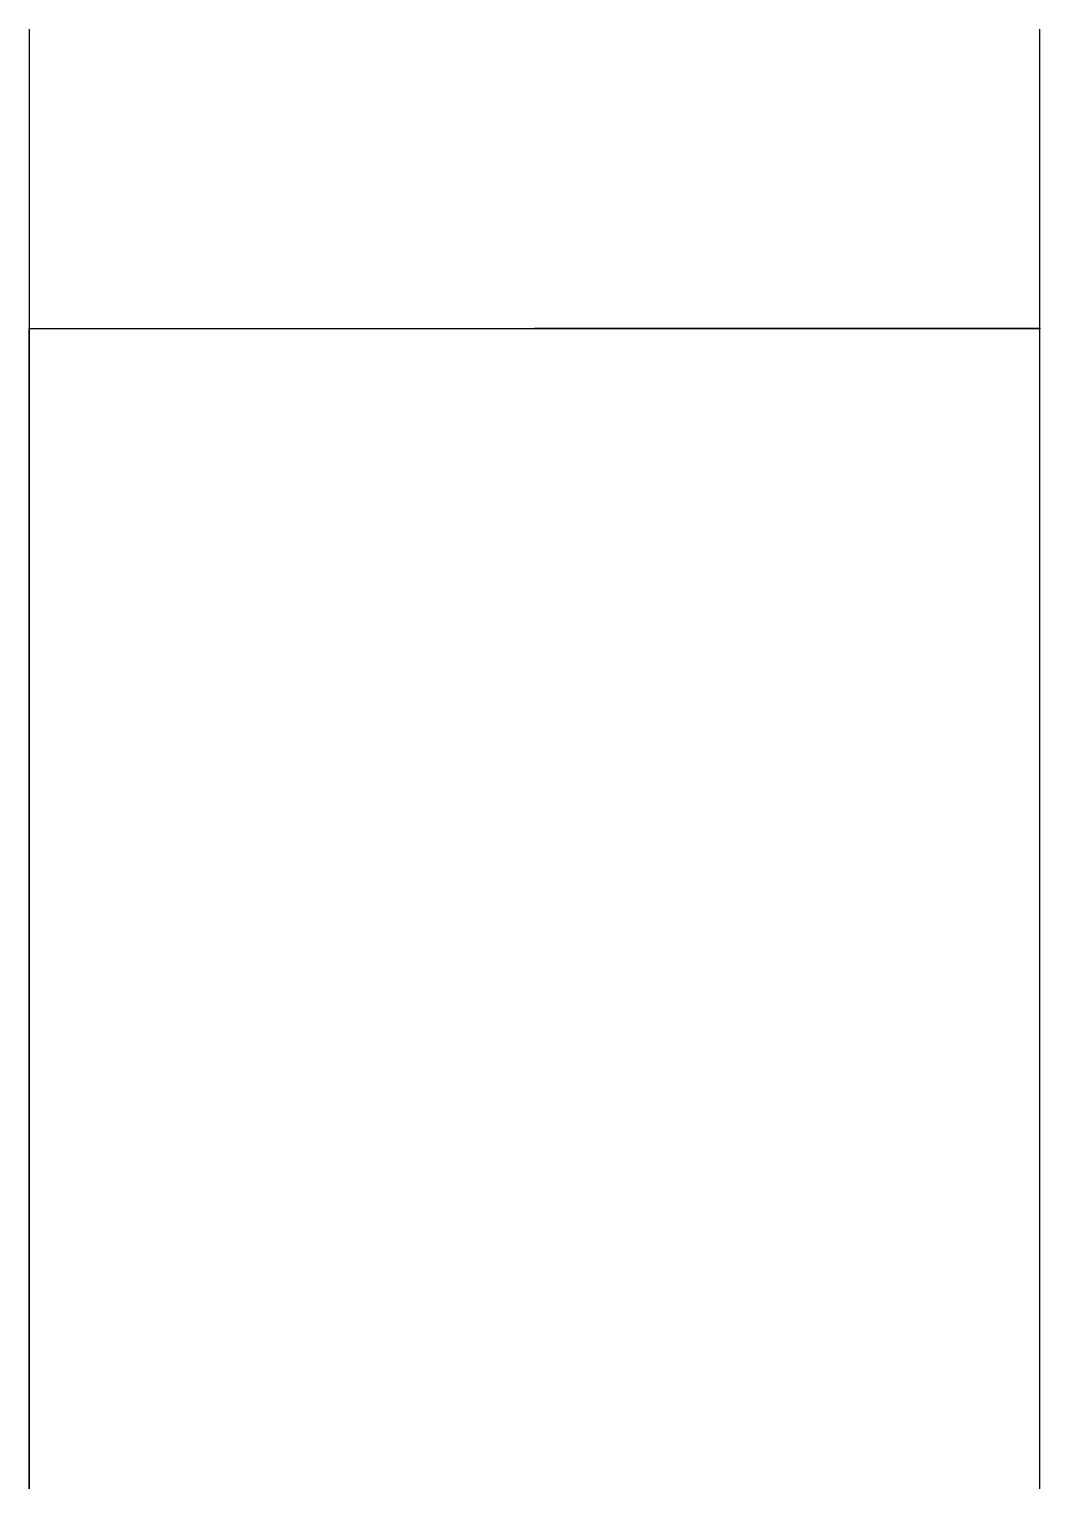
# Model space of a CAD drawing. Header units: millimetres. Extents: x 1500.1 to 1554.1, y 1772.1 to 1850.1.
import ezdxf

# ---------------------------------------------------------------- set-up
doc = ezdxf.new("R2010")
doc.units = ezdxf.units.MM

msp = doc.modelspace()

# ---------------------------------------------------------------- linework, layer by layer
for p, q in [((1500.091, 1850.13), (1500.091, 1772.13)), ((1554.091, 1772.13), (1554.091, 1850.13)), ((1500.091, 1772.13), (1500.091, 1834.13)), ((1500.091, 1834.13), (1554.091, 1834.13)), ((1554.091, 1834.13, 16), (1527.091, 1834.13, 16))]:
    msp.add_line(p, q)
at = {"extrusion": (0, -1, 0)}
msp.add_point((1554.091, 1834.13, 50), dxfattribs=at)
msp.add_point((1554.091, 1834.13, 50))

doc.saveas('drawing.dxf')
